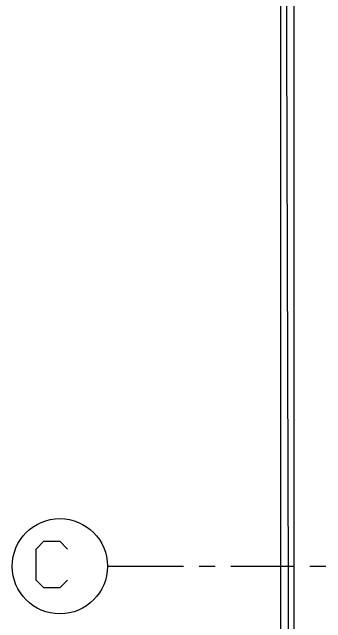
# Model space of a CAD drawing. Header units: metres. Extents: x 114 to 218, y 8 to 180.
# Drawn here: x 113.75 to 125.64, y 76.49 to 99.66 of the extents above; entities that cross this region are included whole.
import ezdxf

# ---------------------------------------------------------------- set-up
doc = ezdxf.new("R2010")
doc.units = ezdxf.units.M
doc.header["$MEASUREMENT"] = 0
doc.layers.add('A_GRID', color=7, linetype='Continuous')

msp = doc.modelspace()

# ---------------------------------------------------------------- linework, layer by layer
for points in [[(123.92, 12.285), (124.428, 12.792), (123.92, 176.085), (123.92, 12.285), (123.92, 12.285)], [(124.428, 12.792), (123.92, 176.085), (124.428, 175.593), (124.428, 12.792), (124.428, 12.792)]]:
    msp.add_lwpolyline(points)
at = {"layer": 'A_GRID', "color": 1, "true_color": 0xff0000}
for points in [[(115.845, 78.103), (115.553, 77.811), (114.953, 77.811), (114.66, 78.103), (114.66, 79.288), (114.953, 79.58), (115.553, 79.58), (115.845, 79.288)], [(120.244, 78.626), (117.352, 78.626)], [(121.444, 78.626), (120.844, 78.626)], [(124.443, 78.626), (122.044, 78.626)], [(125.643, 78.626), (125.043, 78.626)]]:
    msp.add_lwpolyline(points, dxfattribs=at)
msp.add_circle((115.56, 78.634), 1.807, dxfattribs=at)

doc.saveas('drawing.dxf')
